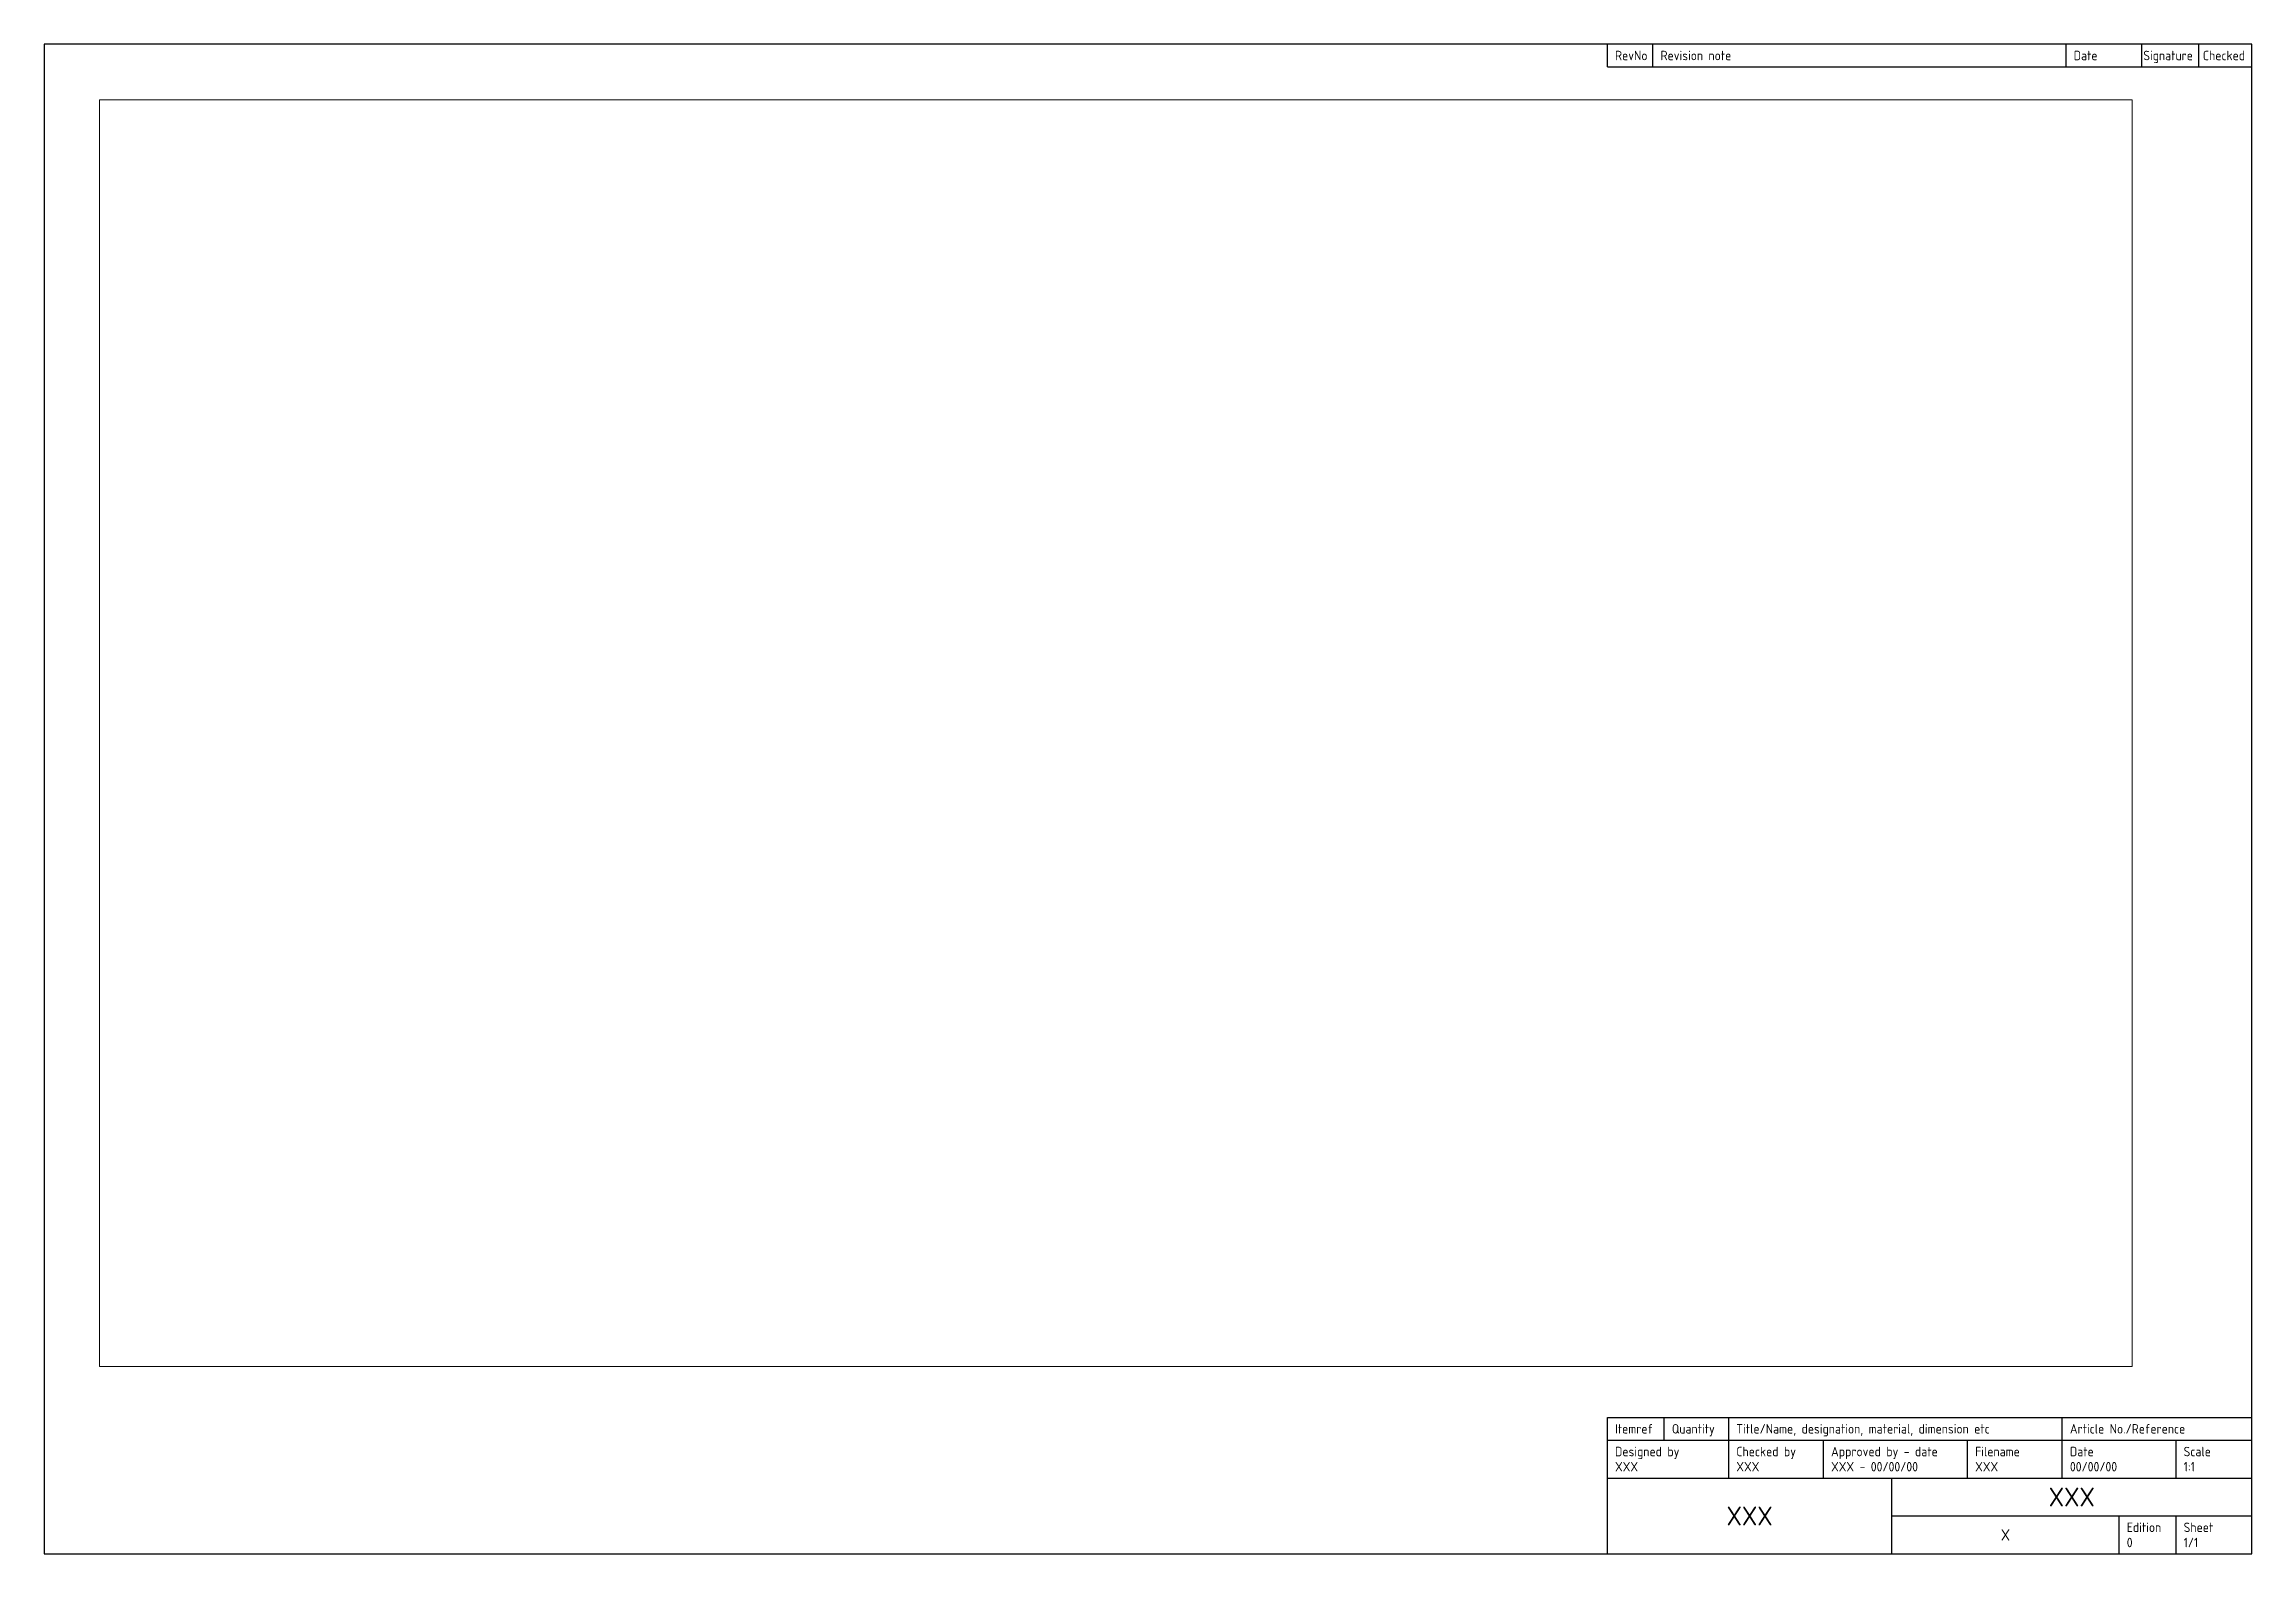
# Paper-space layout 'ISO A2' of a CAD drawing. Header units: millimetres. Extents: x 0 to 582, y 0 to 398.
import ezdxf
from ezdxf.enums import TextEntityAlignment as Align

# ---------------------------------------------------------------- set-up
doc = ezdxf.new("R2010")
doc.units = ezdxf.units.MM
for name, color, linetype in [('FRAME 025', 7, 'Continuous'), ('FRAME 050', 6, 'Continuous'), ('FRAME 070', 5, 'Continuous')]:
    doc.layers.add(name, color=color, linetype=linetype)
doc.layers.add('Part', color=7, linetype='Continuous', lineweight=50)
doc.layers.add('Viewports', color=8, linetype='Continuous', plot=False)
doc.styles.add('ISO Proportional', font='isocp')

# ---------------------------------------------------------------- blocks, each defined once
blk = doc.blocks.new('ISO A2 title block')
at = {"layer": 'FRAME 070'}
for p, q in [((0, 398.41), (0, 0)), ((582.41, 398.41), (0, 398.41)), ((412.41, 392.41), (412.41, 398.41)), ((424.41, 392.41), (424.41, 398.41)), ((533.41, 392.41), (533.41, 398.41)), ((553.41, 392.41), (553.41, 398.41)), ((568.41, 392.41), (568.41, 398.41)), ((582.41, 0), (582.41, 398.41)), ((412.41, 392.41), (582.41, 392.41)), ((412.41, 30), (412.41, 36)), ((412.41, 36), (582.41, 36)), ((427.41, 30), (427.41, 36)), ((444.41, 30), (444.41, 36)), ((532.41, 30), (532.41, 36)), ((412.41, 0), (412.41, 30)), ((412.41, 30), (582.41, 30)), ((444.41, 20), (444.41, 30)), ((469.41, 20), (469.41, 30)), ((507.41, 20), (507.41, 30)), ((532.41, 20), (532.41, 30)), ((562.41, 20), (562.41, 30)), ((412.41, 20), (582.41, 20)), ((487.41, 0), (487.41, 20)), ((487.41, 10), (582.41, 10)), ((547.41, 0), (547.41, 10)), ((562.41, 0), (562.41, 10)), ((0, 0), (582.41, 0))]:
    blk.add_line(p, q, dxfattribs=at)
at = {"layer": 'FRAME 025', "style": 'ISO Proportional'}
for s, p in [('RevNo', (414.41, 395.41)), ('Revision note', (426.41, 395.41)), ('Date', (535.41, 395.41)), ('Signature', (553.77, 395.41)), ('Checked', (569.49, 395.41)), ('Itemref', (414.41, 33)), ('Quantity', (429.41, 33)), ('Title/Name, designation, material, dimension etc', (446.41, 33)), ('Article No./Reference', (534.41, 33)), ('Designed by', (414.41, 27)), ('Checked by', (446.41, 27)), ('Approved by - date', (471.41, 27)), ('Filename', (509.41, 27)), ('Date', (534.41, 27)), ('Scale', (564.41, 27)), ('Edition', (549.41, 7)), ('Sheet', (564.41, 7))]:
    blk.add_text(s, height=2.5, dxfattribs=at).set_placement(p, align=Align.MIDDLE_LEFT)
at = {"layer": 'FRAME 025', "style": 'ISO Proportional', "flags": 8}
for tag, p in [('DESIGNED_BY', (414.41, 23)), ('CHECKED_BY', (446.41, 23)), ('APPROVED_BY_DATE', (471.41, 23)), ('FILENAME', (509.41, 23)), ('DATE', (534.41, 23)), ('SCALE', (564.41, 23)), ('EDITION', (549.41, 3)), ('SHEET', (564.41, 3))]:
    blk.add_attdef(tag, text='', height=2.5, dxfattribs=at).set_placement(p, align=Align.MIDDLE_LEFT)
at = {"layer": 'FRAME 050', "style": 'ISO Proportional', "flags": 8}
for tag, height, p in [('TITLE', 5, (534.91, 15)), ('OWNER', 5, (449.91, 10)), ('DRAWING_NUMBER', 3, (517.41, 5))]:
    blk.add_attdef(tag, text='', height=height, dxfattribs=at).set_placement(p, align=Align.MIDDLE)

psp = doc.layouts.new('ISO A2')

# ---------------------------------------------------------------- block references
at = {"layer": 'Part'}
ref = psp.add_blockref('ISO A2 title block', (0, 0), dxfattribs=at)
ref.add_attrib('SCALE', '1:1', dxfattribs={"layer": 'FRAME 025', "height": 2.5, "style": 'ISO Proportional'}).set_placement((564.41, 23), align=Align.MIDDLE_LEFT)
ref.add_attrib('SHEET', '1/1', dxfattribs={"layer": 'FRAME 025', "height": 2.5, "style": 'ISO Proportional'}).set_placement((564.41, 3), align=Align.MIDDLE_LEFT)
ref.add_attrib('DATE', '00/00/00', dxfattribs={"layer": 'FRAME 025', "height": 2.5, "style": 'ISO Proportional'}).set_placement((534.41, 23), align=Align.MIDDLE_LEFT)
ref.add_attrib('EDITION', '0', dxfattribs={"layer": 'FRAME 025', "height": 2.5, "style": 'ISO Proportional'}).set_placement((549.41, 3), align=Align.MIDDLE_LEFT)
ref.add_attrib('FILENAME', 'XXX', dxfattribs={"layer": 'FRAME 025', "height": 2.5, "style": 'ISO Proportional'}).set_placement((509.41, 23), align=Align.MIDDLE_LEFT)
ref.add_attrib('TITLE', 'XXX', dxfattribs={"layer": 'FRAME 050', "height": 5, "style": 'ISO Proportional'}).set_placement((534.91, 15), align=Align.MIDDLE)
ref.add_attrib('DRAWING_NUMBER', 'X', dxfattribs={"layer": 'FRAME 050', "height": 3, "style": 'ISO Proportional'}).set_placement((517.41, 5), align=Align.MIDDLE)
ref.add_attrib('OWNER', 'XXX', dxfattribs={"layer": 'FRAME 050', "height": 5, "style": 'ISO Proportional'}).set_placement((449.91, 10), align=Align.MIDDLE)
ref.add_attrib('CHECKED_BY', 'XXX', dxfattribs={"layer": 'FRAME 025', "height": 2.5, "style": 'ISO Proportional'}).set_placement((446.41, 23), align=Align.MIDDLE_LEFT)
ref.add_attrib('DESIGNED_BY', 'XXX', dxfattribs={"layer": 'FRAME 025', "height": 2.5, "style": 'ISO Proportional'}).set_placement((414.41, 23), align=Align.MIDDLE_LEFT)
ref.add_attrib('APPROVED_BY_DATE', 'XXX - 00/00/00', dxfattribs={"layer": 'FRAME 025', "height": 2.5, "style": 'ISO Proportional'}).set_placement((471.41, 23), align=Align.MIDDLE_LEFT)

# ---------------------------------------------------------------- viewports
at = {"layer": 'Viewports'}
psp.add_viewport(center=(282.7, 216.61), size=(536.23, 334.2817), view_center_point=(353.25, 229.1), view_height=1337.127, dxfattribs=at)

doc.saveas('drawing.dxf')
